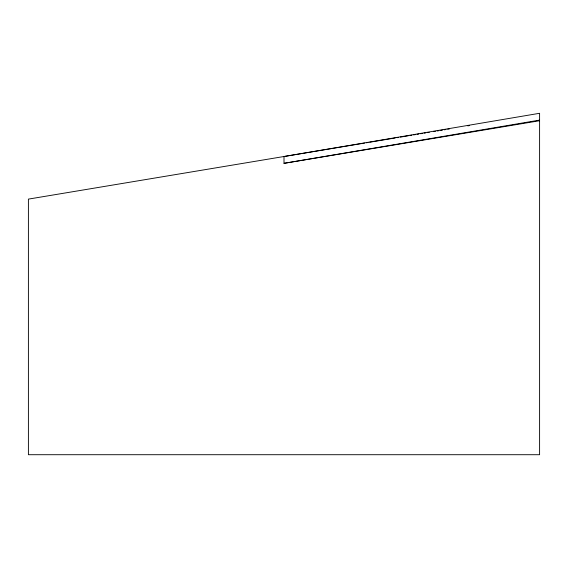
<?xml version="1.0" encoding="UTF-8"?>
<svg xmlns="http://www.w3.org/2000/svg" width="568" height="568" viewBox="0 0 568 568"><rect width="100%" height="100%" fill="white"/><g stroke="black" fill="none" stroke-linecap="round" stroke-linejoin="round"><path stroke-width="0.85" d="M364.528 143.086L28.4 199.112L28.4 454.712L539.6 454.712L539.6 113.288L284 156.512L284 163.328L539.6 120.104M366.282 142.795L368.036 142.504M369.782 142.213L395.172 137.981M396.918 137.69L398.672 137.399M400.419 137.108L408.3 135.795M410.046 135.504L411.8 135.212M413.554 134.914L415.3 134.623M417.054 134.332L418.801 134.041M420.554 133.75L422.301 133.459M424.055 133.168L425.808 132.876M427.555 132.585L429.309 132.294M433.682 131.563L435.436 131.272M437.183 130.981L438.936 130.69M440.683 130.392L442.436 130.1M444.19 129.809L445.937 129.518M447.69 129.227L449.437 128.936M467.819 125.876L469.573 125.578M284 163.328L539.6 120.728"/></g></svg>
